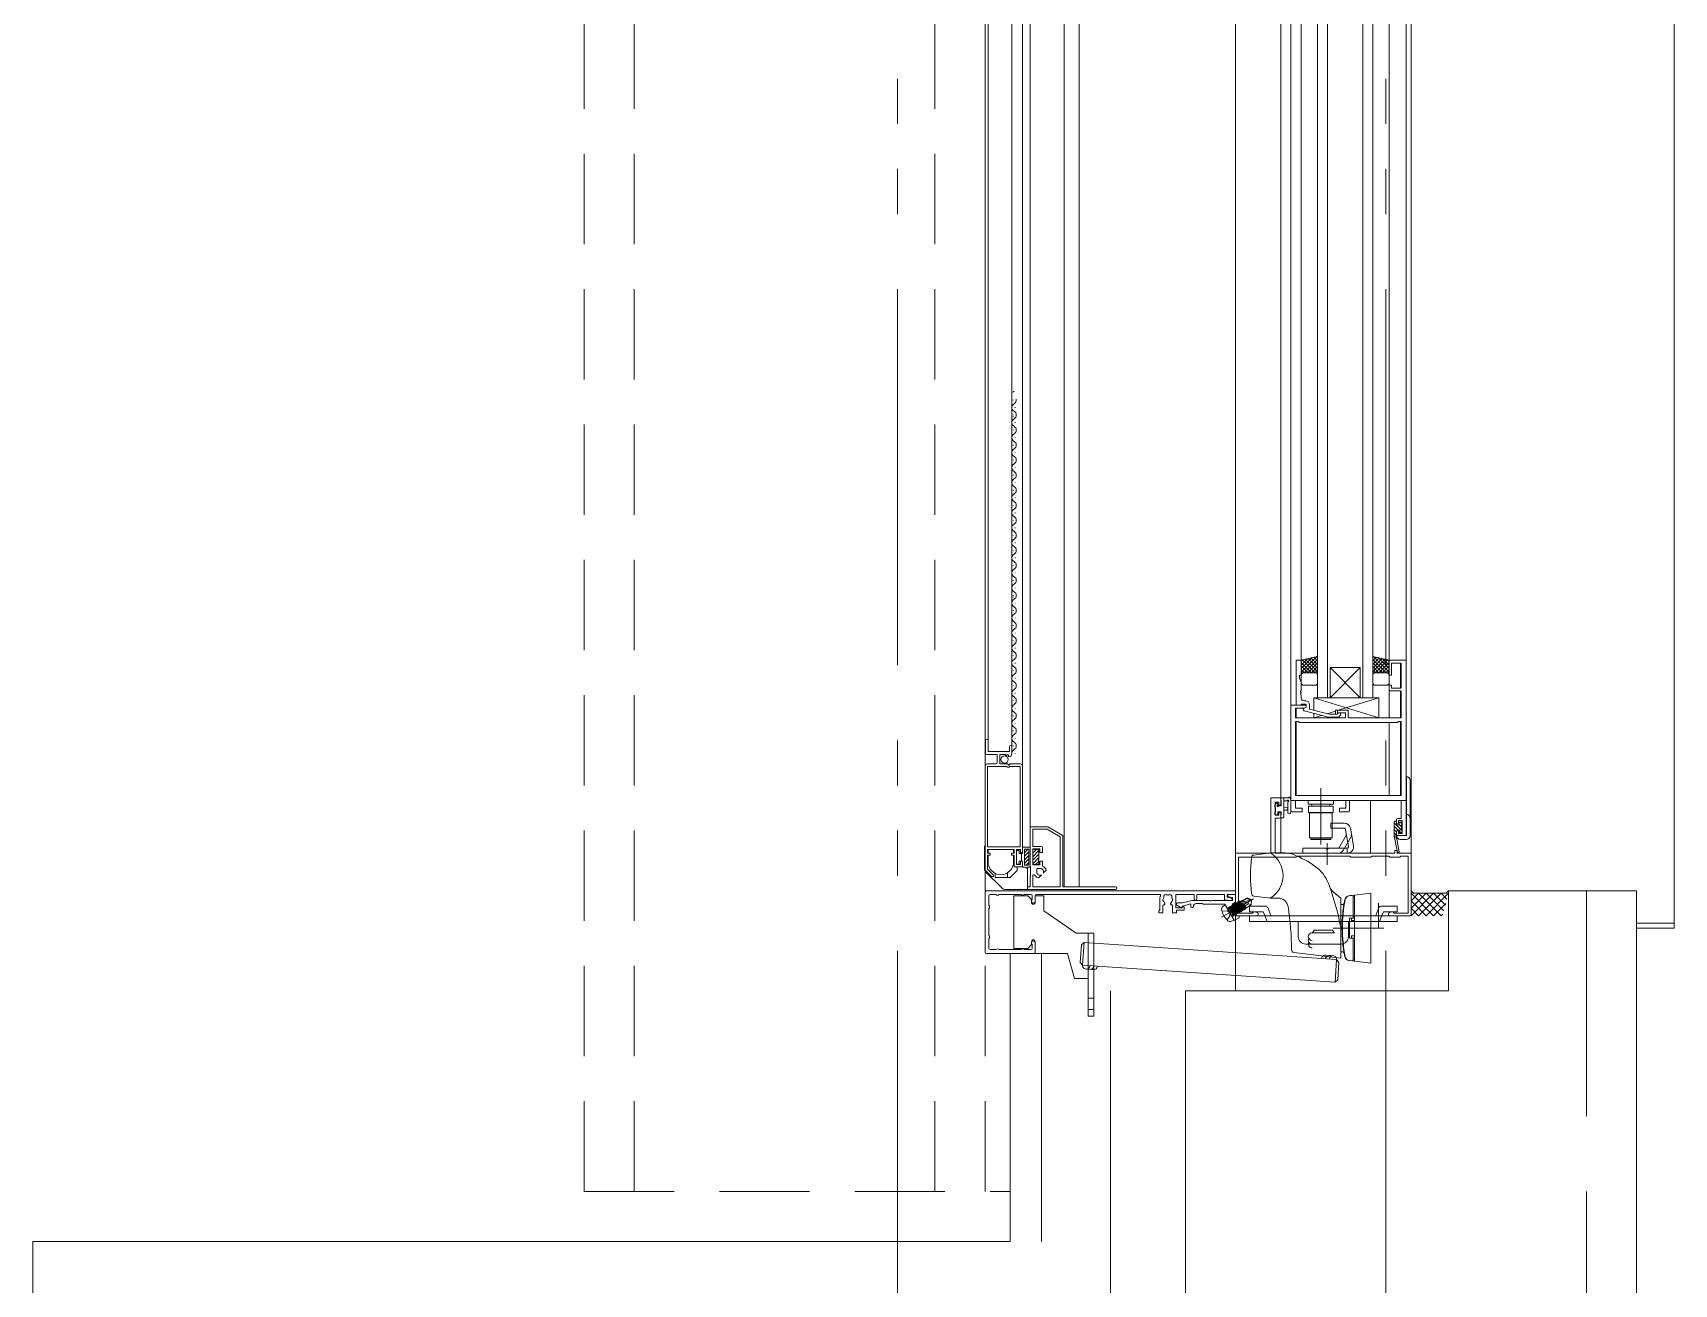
# Model space of a CAD drawing. Units: millimetres at full size. Extents: x -12803 to 120774, y -9413 to 101127.
# Drawn here: x 115529 to 116184, y 11879 to 12379 of the extents above; entities that cross this region are included whole.
import ezdxf

# ---------------------------------------------------------------- set-up
doc = ezdxf.new("R2010")
doc.units = ezdxf.units.MM
doc.header["$LTSCALE"] = 30
for name, pattern in [('DASHED1', [1.8, 1.2, -0.6]), ('DASHED3', [4, 3, -1]), ('DOUBLE_CHAIN1', [8.8, 5, -1, 0.6, -0.6, 0.6, -1])]:
    doc.linetypes.add(name, pattern=pattern)
doc.layers.add('0-0_NoName', color=7, linetype='Continuous')
for name, color, linetype, lineweight in [('2-0_通芯', 7, 'DOUBLE_CHAIN1', 15), ('2-1_躯体', 7, 'Continuous', 15), ('2-3_間仕切り', 7, 'Continuous', 15), ('2-A_建具', 7, 'Continuous', 15)]:
    doc.layers.add(name, color=color, linetype=linetype, lineweight=lineweight)

# ---------------------------------------------------------------- blocks, each defined once
blk = doc.blocks.new('グループ部品-732')
at = {"layer": '2-1_躯体'}
for p, q in [((116094.36, 12036.41), (116094.36, 11996.41)), ((116094.36, 12036.41), (116169.36, 12036.41)), ((116169.36, 12036.41), (116169.36, 11066.41)), ((115989.36, 11996.41), (116094.36, 11996.41)), ((115989.36, 11996.41), (115989.36, 11826.41))]:
    blk.add_line(p, q, dxfattribs=at)
at = {"layer": '2-1_躯体', "linetype": 'DASHED3'}
blk.add_line((116149.36, 12036.41), (116149.36, 11066.41), dxfattribs=at)
at = {"layer": '2-3_間仕切り'}
for p, q in [((115919.36, 12011.41), (115919.36, 11896.41)), ((115931.86, 12011.41), (115931.86, 11896.41)), ((115959.36, 11996.41), (115959.36, 11856.41)), ((115529.36, 11896.41), (115529.36, 11206.41)), ((115529.36, 11896.41), (115919.36, 11896.41))]:
    blk.add_line(p, q, dxfattribs=at)
at = {"layer": '2-A_建具', "linetype": 'DASHED1'}
for p, q in [((115749.36, 11916.41), (115749.36, 12851.41)), ((115769.36, 11916.41), (115769.36, 12851.41)), ((115889.36, 11916.41), (115889.36, 12851.41)), ((115909.36, 11916.41), (115909.36, 12011.41)), ((115749.36, 11916.41), (115919.36, 11916.41))]:
    blk.add_line(p, q, dxfattribs=at)
at = {"layer": '2-A_建具'}
for p, q in [((116009.36, 11996.41), (116009.36, 12806.41)), ((116184.36, 12021.41), (116184.36, 12781.41)), ((116079.36, 12775.91), (116079.36, 12026.91)), ((115909.36, 12766.41), (115909.36, 12036.41)), ((115927.36, 12749.06), (115927.36, 12058.61)), ((116031.36, 12735.14), (116031.36, 12067.68)), ((116027.36, 12732.51), (116027.36, 12070.31)), ((116070.56, 12697.41), (116070.56, 12105.41)), ((116042.06, 12689.41), (116042.06, 12113.41)), ((116046.06, 12689.41), (116046.06, 12113.41)), ((116060.06, 12113.41), (116060.06, 12689.41)), ((116064.06, 12113.41), (116064.06, 12689.41)), ((116035.56, 12680.41), (116035.56, 12122.41)), ((115910.66, 12401.41), (115910.66, 12092)), ((115920.06, 12093.91), (115920.06, 12401.41)), ((115924.36, 12401.41), (115924.36, 12086.01)), ((115940.96, 12037.91), (115940.96, 12401.41)), ((115946.86, 12037.91), (115946.86, 12401.41)), ((115920.56, 12232.31), (115920.56, 12232.11)), ((115921.32, 12229.31), (115921.32, 12229.11)), ((115920.56, 12226.31), (115920.56, 12226.11)), ((115920.56, 12225.61), (115920.56, 12225.41)), ((115921.32, 12223.31), (115921.32, 12223.11)), ((115920.56, 12220.31), (115920.56, 12220.11)), ((115921.32, 12217.31), (115921.32, 12217.11)), ((115920.56, 12214.31), (115920.56, 12214.11)), ((115921.32, 12211.31), (115921.32, 12211.11)), ((115920.56, 12208.31), (115920.56, 12208.11)), ((115921.32, 12205.31), (115921.32, 12205.11)), ((115920.56, 12202.31), (115920.56, 12202.11)), ((115920.56, 12196.31), (115920.56, 12196.11)), ((115921.32, 12199.31), (115921.32, 12199.11)), ((115920.56, 12190.31), (115920.56, 12190.11)), ((115921.32, 12193.31), (115921.32, 12193.11)), ((115920.56, 12184.31), (115920.56, 12184.11)), ((115921.32, 12187.31), (115921.32, 12187.11)), ((115920.56, 12178.31), (115920.56, 12178.11)), ((115921.32, 12181.31), (115921.32, 12181.11)), ((115920.56, 12172.31), (115920.56, 12172.11)), ((115921.32, 12175.31), (115921.32, 12175.11)), ((115920.56, 12166.31), (115920.56, 12166.11)), ((115921.32, 12169.31), (115921.32, 12169.11)), ((115920.56, 12160.31), (115920.56, 12160.11)), ((115921.32, 12163.31), (115921.32, 12163.11)), ((115921.32, 12157.31), (115921.32, 12157.11)), ((115920.56, 12154.31), (115920.56, 12154.11)), ((115920.56, 12153.61), (115920.56, 12153.41)), ((115921.32, 12151.31), (115921.32, 12151.11)), ((115920.56, 12148.31), (115920.56, 12148.11)), ((115921.32, 12145.31), (115921.32, 12145.11)), ((115920.56, 12142.31), (115920.56, 12142.11)), ((115921.32, 12139.31), (115921.32, 12139.11)), ((115920.56, 12136.31), (115920.56, 12136.11)), ((115921.32, 12133.31), (115921.32, 12133.11)), ((115920.56, 12130.31), (115920.56, 12130.11)), ((115920.56, 12124.31), (115920.56, 12124.11)), ((115921.32, 12127.31), (115921.32, 12127.11)), ((116035.56, 12128.41), (116042.06, 12129.91)), ((116035.56, 12123.64), (116041.76, 12129.84)), ((116035.56, 12125.05), (116039.92, 12129.42)), ((116035.56, 12126.47), (116038.08, 12128.99)), ((116035.56, 12127.88), (116036.24, 12128.57)), ((116039.67, 12123.41), (116035.56, 12127.53)), ((116038.26, 12123.41), (116035.56, 12126.11)), ((116036.84, 12123.41), (116035.56, 12124.7)), ((116041.09, 12123.41), (116035.99, 12128.51)), ((116036.74, 12123.41), (116042.06, 12128.72)), ((116042.06, 12123.85), (116037.14, 12128.77)), ((116038.16, 12123.41), (116042.06, 12127.31)), ((116042.06, 12125.27), (116038.28, 12129.04)), ((116042.06, 12126.68), (116039.43, 12129.3)), ((116039.57, 12123.41), (116042.06, 12125.9)), ((116042.06, 12128.1), (116040.58, 12129.57)), ((116040.99, 12123.41), (116042.06, 12124.48)), ((116042.06, 12129.51), (116041.73, 12129.84)), ((116047.06, 12125.41), (116047.06, 12113.41)), ((116047.06, 12125.41), (116059.06, 12113.41)), ((116059.06, 12125.41), (116047.06, 12113.41)), ((116047.06, 12125.41), (116059.06, 12125.41)), ((116059.06, 12113.41), (116059.06, 12125.41)), ((116070.56, 12128.41), (116064.06, 12129.91)), ((116064.06, 12129.51), (116064.38, 12129.84)), ((116064.06, 12128.1), (116065.53, 12129.57)), ((116064.06, 12126.68), (116066.68, 12129.3)), ((116064.06, 12125.27), (116067.83, 12129.04)), ((116064.06, 12123.85), (116068.98, 12128.77)), ((116069.37, 12123.41), (116064.06, 12128.72)), ((116067.96, 12123.41), (116064.06, 12127.31)), ((116066.54, 12123.41), (116064.06, 12125.9)), ((116065.13, 12123.41), (116064.06, 12124.48)), ((116070.56, 12123.64), (116064.35, 12129.84)), ((116065.03, 12123.41), (116070.13, 12128.51)), ((116070.56, 12125.05), (116066.19, 12129.42)), ((116066.44, 12123.41), (116070.56, 12127.53)), ((116067.86, 12123.41), (116070.56, 12126.11)), ((116070.56, 12126.47), (116068.03, 12128.99)), ((116069.27, 12123.41), (116070.56, 12124.7)), ((116070.56, 12127.88), (116069.87, 12128.57)), ((116071.06, 12128.41), (116077.36, 12128.41)), ((116075.16, 12127.21), (116075.16, 12117.21)), ((115920.56, 12118.31), (115920.56, 12118.11)), ((115921.32, 12121.31), (115921.32, 12121.11)), ((116042.06, 12123.41), (116035.56, 12123.41)), ((116035.56, 12119.41), (116035.56, 12122.41)), ((116036.56, 12123.41), (116041.06, 12123.41)), ((116041.06, 12118.41), (116036.56, 12118.41)), ((116042.06, 12122.41), (116042.06, 12119.41)), ((116064.06, 12123.41), (116070.56, 12123.41)), ((116064.06, 12122.41), (116064.06, 12119.41)), ((116069.56, 12123.41), (116065.06, 12123.41)), ((116065.06, 12118.41), (116069.56, 12118.41)), ((116070.56, 12119.41), (116070.56, 12122.41)), ((115920.56, 12112.31), (115920.56, 12112.11)), ((115921.32, 12115.31), (115921.32, 12115.11)), ((116035.44, 12115.64), (116035.56, 12115.45)), ((116035.56, 12115.45), (116035.56, 12115.37)), ((116035.56, 12114.45), (116035.56, 12113.21)), ((116036.56, 12112.21), (116037.36, 12112.21)), ((116066.56, 12113.41), (116040.56, 12113.41)), ((116040.56, 12108.43), (116040.56, 12113.41)), ((116040.56, 12113.41), (116066.56, 12105.41)), ((116041.16, 12113.41), (116065.16, 12113.41)), ((116066.56, 12113.41), (116050.31, 12108.41)), ((116066.56, 12113.41), (116066.56, 12105.41)), ((116075.16, 12116.21), (116075.16, 12105.41)), ((115920.56, 12106.31), (115920.56, 12106.11)), ((115921.32, 12109.31), (115921.32, 12109.11)), ((116037.56, 12110.41), (116031.36, 12110.41)), ((116033.56, 12109.21), (116033.56, 12105.41)), ((116040.56, 12105.41), (116040.56, 12107.19)), ((116043.65, 12106.36), (116040.56, 12105.41)), ((116049.26, 12108.09), (116045.81, 12107.03)), ((116049.26, 12105.61), (116049.26, 12105.41)), ((115920.56, 12100.31), (115920.56, 12100.11)), ((115921.32, 12103.31), (115921.32, 12103.11)), ((116033.56, 12103.91), (116033.56, 12074.34)), ((116070.56, 12103.48), (116070.56, 12074.34)), ((116075.16, 12103.91), (116075.16, 12074.34)), ((115909.56, 12096.41), (115909.56, 12091.21)), ((115920.06, 12091.11), (115920.06, 12093.91)), ((115920.56, 12094.31), (115920.56, 12094.11)), ((115921.32, 12097.31), (115921.32, 12097.11)), ((115921.32, 12091.31), (115921.32, 12091.11)), ((115913.66, 12087.01), (115910.36, 12087.01)), ((115917.8, 12090.17), (115918.23, 12090.6)), ((115918.56, 12086.71), (115918.26, 12087.01)), ((115918.73, 12090.31), (115918.66, 12090.06)), ((116077.48, 12058.41), (116077.48, 12081.91)), ((116078.98, 12080.41), (116078.98, 12058.41)), ((116027.66, 12073.41), (116030.34, 12073.41)), ((116028.56, 12073.41), (116028.56, 12065.81)), ((116029.74, 12072.21), (116028.56, 12072.21)), ((116077.36, 12072.41), (116031.36, 12072.41)), ((116038.36, 12072.41), (116038.36, 12070.91)), ((116048.36, 12072.41), (116038.36, 12072.41)), ((116043.36, 12054.91), (116043.36, 12077.34)), ((116048.36, 12070.91), (116048.36, 12072.41)), ((116054.86, 12072.41), (116054.86, 12068.41)), ((116063.16, 12072.41), (116063.16, 12051.41)), ((116025.06, 12070.01), (116025.06, 12070.61)), ((116025.06, 12067.01), (116025.06, 12067.51)), ((116025.14, 12070.82), (116025.64, 12071.32)), ((116025.26, 12067.71), (116025.26, 12069.81)), ((116025.86, 12066.71), (116025.36, 12066.71)), ((116026.16, 12071.11), (116026.16, 12070.77)), ((116027.36, 12051.41), (116027.36, 12067.91)), ((116028.26, 12065.51), (116027.66, 12065.51)), ((116028.56, 12069.71), (116029.7, 12069.61)), ((116028.56, 12068.51), (116029.7, 12068.61)), ((116030.16, 12067.68), (116030.15, 12071.64)), ((116048.36, 12070.91), (116038.36, 12070.91)), ((116038.86, 12067.51), (116038.86, 12057.51)), ((116039.76, 12070.11), (116039.76, 12070.41)), ((116040.36, 12067.51), (116040.36, 12067.61)), ((116046.36, 12067.51), (116046.36, 12067.61)), ((116046.96, 12070.11), (116046.96, 12070.41)), ((115927.36, 12061.91), (115927.36, 12046.08)), ((115934.36, 12061.91), (115927.36, 12061.91)), ((115928.36, 12060.91), (115928.36, 12054.11)), ((115934.09, 12060.91), (115928.36, 12060.91)), ((115939.36, 12057.87), (115934.09, 12060.91)), ((115940.36, 12058.45), (115934.36, 12061.91)), ((116053.11, 12061.41), (116047.36, 12061.41)), ((116050.52, 12053.41), (116053.58, 12058.72)), ((116053.11, 12061.41), (116054.41, 12054)), ((116055.15, 12061.34), (116056.38, 12054.34)), ((116072.56, 12063.55), (116075.76, 12060.35)), ((116072.56, 12062.2), (116074.38, 12060.38)), ((116072.56, 12060.86), (116073.56, 12059.86)), ((116072.56, 12059.51), (116073.56, 12058.51)), ((116072.86, 12064.11), (116073.26, 12064.11)), ((116073.37, 12064.09), (116073.53, 12063.92)), ((116073.56, 12063.81), (116073.56, 12062.71)), ((116074.66, 12062.8), (116075.56, 12061.9)), ((116074.66, 12059.51), (116074.66, 12059.85)), ((116074.72, 12060.04), (116075.32, 12059.44)), ((116074.96, 12063.81), (116075.46, 12063.81)), ((116074.99, 12063.81), (116075.76, 12063.05)), ((116075.67, 12059.8), (116075.17, 12059.3)), ((116075.56, 12062.81), (116075.56, 12060.81)), ((116075.76, 12063.51), (116075.76, 12063.01)), ((116075.76, 12060.61), (116075.76, 12060.01)), ((115909.16, 12054.11), (115909.16, 12044.8)), ((115909.16, 12054.11), (115909.16, 12044.8)), ((115910.56, 12051.43), (115910.56, 12052.91)), ((115920.76, 12051.43), (115920.76, 12052.91)), ((115921.96, 12047.01), (115921.96, 12052.51)), ((115922.96, 12052.51), (115921.96, 12052.51)), ((115922.96, 12051.26), (115922.96, 12052.51)), ((115924.36, 12053.76), (115927.36, 12053.76)), ((115924.36, 12051.26), (115924.36, 12053.76)), ((115925.06, 12052.96), (115926.86, 12052.96)), ((115925.06, 12052.96), (115925.06, 12046.56)), ((115925.06, 12051.54), (115926.47, 12052.96)), ((115926.86, 12046.56), (115926.86, 12052.96)), ((115927.36, 12045.76), (115927.36, 12053.76)), ((115928.36, 12054.11), (115931.76, 12054.11)), ((115928.36, 12053.11), (115928.36, 12046.74)), ((115931.26, 12053.11), (115928.36, 12053.11)), ((115928.36, 12051.38), (115929.89, 12052.91)), ((115928.36, 12052.71), (115928.36, 12047.11)), ((115928.36, 12049.96), (115930.86, 12052.46)), ((115930.66, 12052.91), (115928.56, 12052.91)), ((115930.86, 12048.71), (115930.86, 12052.71)), ((115931.26, 12051.61), (115931.26, 12053.11)), ((115932.26, 12053.61), (115932.26, 12051.61)), ((115939.36, 12037.91), (115939.36, 12057.87)), ((115940.36, 12037.91), (115940.36, 12058.45)), ((116045.36, 12053.41), (116036.11, 12053.41)), ((116036.11, 12053.41), (116036.11, 12051.41)), ((116047.86, 12057.51), (116038.86, 12057.51)), ((116039.36, 12056.91), (116047.36, 12056.91)), ((116040.36, 12057.41), (116040.36, 12057.51)), ((116045.76, 12053.01), (116045.36, 12053.41)), ((116045.96, 12053.01), (116045.76, 12053.01)), ((116045.86, 12055.41), (116045.86, 12046.78)), ((116045.96, 12053.01), (116046.36, 12053.41)), ((116046.36, 12057.41), (116046.36, 12057.51)), ((116053.92, 12053.41), (116046.36, 12053.41)), ((116052.25, 12052.41), (116055.31, 12057.72)), ((116053.86, 12053.41), (116053.86, 12051.41)), ((116072.56, 12058.16), (116072.61, 12058.11)), ((116072.56, 12058.11), (116073.96, 12051.84)), ((116073.56, 12058.11), (116073.57, 12058.02)), ((116073.58, 12058.41), (116077.48, 12058.41)), ((116073.74, 12057), (116074.55, 12051.96)), ((116077.36, 12058.41), (116074.06, 12058.41)), ((116077.48, 12056.91), (116075.08, 12056.91)), ((115910.56, 12047.91), (115910.56, 12050.59)), ((115920.76, 12047.91), (115920.76, 12050.59)), ((115922.96, 12047.01), (115921.96, 12047.01)), ((115922.16, 12045.91), (115922.16, 12044.51)), ((115922.96, 12051.26), (115924.36, 12051.26)), ((115924.36, 12048.26), (115922.96, 12048.26)), ((115922.96, 12047.01), (115922.96, 12048.26)), ((115923.86, 12048.26), (115923.86, 12051.26)), ((115924.36, 12045.76), (115924.36, 12048.26)), ((115924.36, 12045.76), (115925.56, 12045.76)), ((115925.06, 12050.13), (115926.86, 12051.93)), ((115925.06, 12048.71), (115926.86, 12050.51)), ((115925.06, 12047.3), (115926.86, 12049.1)), ((115925.06, 12046.56), (115926.86, 12046.56)), ((115925.73, 12046.56), (115926.86, 12047.68)), ((115926.16, 12045.76), (115927.36, 12045.76)), ((115926.36, 12045.76), (115926.36, 12037.91)), ((115927.36, 12046.08), (115927.56, 12045.88)), ((115927.56, 12045.88), (115927.56, 12042.09)), ((115928.36, 12048.55), (115930.86, 12051.05)), ((115928.36, 12047.14), (115930.86, 12049.64)), ((115928.36, 12046.74), (115931.26, 12046.71)), ((115928.56, 12046.91), (115930.66, 12046.91)), ((115929.54, 12046.91), (115930.76, 12048.13)), ((115930.86, 12047.11), (115930.86, 12048.11)), ((115932.26, 12051.61), (115931.26, 12051.61)), ((115931.26, 12048.21), (115932.26, 12048.21)), ((115931.26, 12046.71), (115931.26, 12048.21)), ((115932.26, 12048.21), (115932.26, 12046.24)), ((116016.56, 12050.65), (116023.29, 12051.47)), ((116023.29, 12051.47), (116029.14, 12051.47)), ((115909.45, 12044.12), (115916.16, 12037.4)), ((115909.45, 12044.12), (115916.07, 12037.5)), ((115913.46, 12043.31), (115913.46, 12041.71)), ((115919.36, 12041.71), (115913.46, 12041.71)), ((115918.36, 12043.58), (115918.36, 12041.71)), ((115922.16, 12044.51), (115919.36, 12041.71)), ((115927.56, 12042.09), (115927.36, 12041.89)), ((115927.36, 12041.89), (115927.36, 12037.91)), ((115928.36, 12042.25), (115928.36, 12037.91)), ((115930.01, 12044.76), (115930.01, 12043.91)), ((115931.36, 12045.26), (115930.51, 12045.26)), ((115931.88, 12042.66), (115930.71, 12041.5)), ((115933.77, 12044.56), (115932.6, 12043.39)), ((115909.36, 12035.91), (115909.36, 12011.91)), ((115917.48, 12036.91), (115926.66, 12036.91)), ((115920.81, 12034.41), (115926.41, 12034.41)), ((115920.81, 12013.41), (115920.81, 12034.41)), ((115926.36, 12037.91), (115926.36, 12036.91)), ((115927.36, 12037.91), (115926.36, 12037.91)), ((115926.36, 12036.91), (115961.46, 12036.91)), ((115926.41, 12034.41), (115927.91, 12032.91)), ((115927.91, 12032.91), (115927.91, 12031.61)), ((115928.36, 12037.91), (115939.36, 12037.91)), ((115929.31, 12034.41), (115932.81, 12034.41)), ((115929.31, 12031.61), (115929.31, 12034.41)), ((115929.36, 12032.16), (115929.36, 12034.41)), ((115929.86, 12034.91), (115979.03, 12034.91)), ((115961.46, 12037.91), (115940.36, 12037.91)), ((115980.41, 12032.99), (115980.47, 12033.11)), ((115980.67, 12033.76), (115980.68, 12033.91)), ((115981.85, 12034.73), (115982, 12034.69)), ((115982.51, 12034.69), (115982.66, 12034.73)), ((115983.83, 12033.91), (115983.84, 12033.76)), ((115984.05, 12033.11), (115984.1, 12032.99)), ((116010.73, 12029.89), (116016.42, 12033.18)), ((116011.96, 12032.45), (116011.27, 12032.05)), ((116011.93, 12032.49), (116012.08, 12032.23)), ((116013.9, 12033.28), (116015.23, 12032.66)), ((116013.92, 12033.63), (116015.54, 12032.84)), ((116014.31, 12031.96), (116015.69, 12032.58)), ((116015.23, 12032.66), (116015.54, 12032.84)), ((116015.54, 12032.84), (116015.69, 12032.58)), ((116015.57, 12030.78), (116015.69, 12032.58)), ((116023.29, 12033.47), (116016.56, 12034.3)), ((116023.29, 12033.47), (116026.33, 12033.47)), ((116063.29, 12035.47), (116054.63, 12034.41)), ((116056.29, 12034.57), (116054.88, 12034.45)), ((116056.29, 12034.57), (116056.29, 12025.47)), ((116056.79, 12034.07), (116056.29, 12034.07)), ((116056.79, 12034.68), (116056.79, 12008.27)), ((116063.29, 12007.47), (116063.29, 12035.47)), ((116088.36, 12026.41), (116079.36, 12035.41)), ((116079.36, 12026.41), (116088.36, 12035.41)), ((116079.36, 12029.41), (116085.36, 12035.41)), ((116079.36, 12032.41), (116082.36, 12035.41)), ((116085.36, 12026.41), (116079.36, 12032.41)), ((116091.36, 12026.41), (116082.36, 12035.41)), ((116082.36, 12026.41), (116091.36, 12035.41)), ((116092.4, 12028.37), (116085.36, 12035.41)), ((116085.36, 12026.41), (116094.36, 12035.41)), ((116093.05, 12030.71), (116088.36, 12035.41)), ((116093.7, 12033.06), (116091.36, 12035.41)), ((115980.64, 12032.11), (115980.55, 12032.2)), ((115981.11, 12031.21), (115981.11, 12031.35)), ((115983.41, 12031.35), (115983.41, 12031.21)), ((115983.96, 12032.2), (115983.87, 12032.11)), ((116007.96, 12028.29), (116003.71, 12025.83)), ((116005.21, 12030.74), (116004.29, 12030.1)), ((116005.21, 12030.74), (116008.71, 12024.68)), ((116006.52, 12029.46), (116006.7, 12029.56)), ((116006.57, 12029.77), (116006.65, 12029.82)), ((116006.57, 12029.77), (116008.55, 12026.35)), ((116009.23, 12026.74), (116006.65, 12029.82)), ((116006.65, 12029.82), (116007.03, 12029.6)), ((116007.1, 12029.64), (116007.03, 12029.6)), ((116007.03, 12029.6), (116009.23, 12027.18)), ((116007.1, 12030.08), (116007.25, 12030.17)), ((116007.1, 12030.08), (116007.1, 12029.64)), ((116009.31, 12027.22), (116007.1, 12029.64)), ((116009.84, 12027.09), (116007.25, 12030.17)), ((116007.25, 12030.17), (116007.63, 12029.95)), ((116007.71, 12029.99), (116007.63, 12029.95)), ((116007.63, 12029.95), (116009.84, 12027.53)), ((116007.66, 12027.89), (116008.63, 12026.83)), ((116007.71, 12030.43), (116007.71, 12029.99)), ((116008.32, 12030.34), (116008.24, 12030.3)), ((116008.25, 12026.46), (116008.43, 12026.56)), ((116008.32, 12030.78), (116008.47, 12030.87)), ((116008.32, 12030.78), (116008.32, 12030.34)), ((116008.32, 12030.78), (116010.9, 12027.7)), ((116010.52, 12027.92), (116008.32, 12030.34)), ((116008.47, 12030.87), (116008.85, 12030.65)), ((116011.05, 12027.79), (116008.47, 12030.87)), ((116008.7, 12026.87), (116008.63, 12026.83)), ((116008.63, 12026.39), (116008.63, 12026.83)), ((116009.87, 12029.39), (116008.83, 12028.79)), ((116008.92, 12030.69), (116008.85, 12030.65)), ((116008.85, 12030.65), (116011.05, 12028.23)), ((116008.92, 12031.13), (116009.07, 12031.22)), ((116008.92, 12031.13), (116008.92, 12030.69)), ((116008.92, 12031.13), (116011.51, 12028.05)), ((116011.13, 12028.27), (116008.92, 12030.69)), ((116009.07, 12031.22), (116009.45, 12031)), ((116011.66, 12028.14), (116009.07, 12031.22)), ((116009.31, 12027.22), (116009.23, 12027.18)), ((116009.23, 12026.74), (116009.23, 12027.18)), ((116017.86, 12026.41), (116009.36, 12026.41)), ((116009.53, 12031.04), (116009.45, 12031)), ((116009.45, 12031), (116011.66, 12028.58)), ((116009.53, 12031.48), (116009.68, 12031.57)), ((116009.53, 12031.48), (116009.53, 12031.04)), ((116009.53, 12031.48), (116012.11, 12028.4)), ((116011.73, 12028.62), (116009.53, 12031.04)), ((116009.68, 12031.57), (116010.06, 12031.35)), ((116012.26, 12028.49), (116009.68, 12031.57)), ((116009.69, 12027), (116009.84, 12027.09)), ((116009.92, 12027.57), (116009.84, 12027.53)), ((116009.84, 12027.09), (116009.84, 12027.53)), ((116010.13, 12031.39), (116010.06, 12031.35)), ((116010.06, 12031.35), (116012.26, 12028.93)), ((116010.13, 12031.83), (116010.29, 12031.92)), ((116010.13, 12031.83), (116010.13, 12031.39)), ((116010.13, 12031.83), (116012.72, 12028.75)), ((116012.34, 12028.97), (116010.13, 12031.39)), ((116010.29, 12031.92), (116010.66, 12031.7)), ((116012.87, 12028.84), (116010.29, 12031.92)), ((116010.52, 12027.92), (116010.45, 12027.88)), ((116010.45, 12027.44), (116010.45, 12027.88)), ((116010.9, 12027.7), (116010.52, 12027.92)), ((116010.74, 12031.74), (116010.66, 12031.7)), ((116010.66, 12031.7), (116012.87, 12029.28)), ((116010.74, 12032.18), (116010.89, 12032.27)), ((116010.74, 12032.18), (116010.74, 12031.74)), ((116010.74, 12032.18), (116011.15, 12031.69)), ((116012.95, 12029.32), (116010.74, 12031.74)), ((116011.3, 12031.78), (116010.89, 12032.27)), ((116010.9, 12027.7), (116011.05, 12027.79)), ((116011.13, 12028.27), (116011.05, 12028.23)), ((116011.05, 12027.79), (116011.05, 12028.23)), ((116011.51, 12028.05), (116011.13, 12028.27)), ((116014.31, 12031.96), (116011.37, 12031.25)), ((116011.5, 12031.28), (116013.33, 12029.1)), ((116011.51, 12028.05), (116011.66, 12028.14)), ((116011.73, 12028.62), (116011.66, 12028.58)), ((116011.66, 12028.14), (116011.66, 12028.58)), ((116013.48, 12029.19), (116011.68, 12031.33)), ((116012.11, 12028.4), (116011.73, 12028.62)), ((116011.89, 12031.37), (116013.48, 12029.63)), ((116012.11, 12028.4), (116012.26, 12028.49)), ((116012.34, 12028.97), (116012.26, 12028.93)), ((116012.26, 12028.49), (116012.26, 12028.93)), ((116012.72, 12028.75), (116012.34, 12028.97)), ((116012.49, 12031.52), (116013.58, 12029.63)), ((116012.72, 12028.75), (116012.87, 12028.84)), ((116012.95, 12029.32), (116012.87, 12029.28)), ((116012.87, 12028.84), (116012.87, 12029.28)), ((116013.33, 12029.1), (116012.95, 12029.32)), ((116013.33, 12029.1), (116013.48, 12029.19)), ((116013.55, 12029.67), (116013.48, 12029.63)), ((116013.48, 12029.19), (116013.48, 12029.63)), ((116013.58, 12029.63), (116015.57, 12030.78)), ((116014.32, 12031.15), (116015.5, 12030.74)), ((116021.23, 12030.28), (116014.86, 12030.28)), ((116014.86, 12030.28), (116014.86, 12027.98)), ((116014.86, 12027.98), (116020.36, 12027.98)), ((116014.86, 12026.41), (116073.86, 12026.41)), ((116014.86, 12026.41), (116014.86, 12024.11)), ((116020.36, 12027.98), (116020.96, 12026.48)), ((116020.96, 12026.48), (116021.89, 12024.18)), ((116022.16, 12029.66), (116023.44, 12026.48)), ((116051.29, 12030.97), (116052.15, 12030.97)), ((116066.55, 12029.66), (116065.27, 12026.49)), ((116066.36, 12021.41), (116066.36, 12031.41)), ((116067.48, 12030.29), (116073.86, 12030.29)), ((116073.86, 12027.99), (116068.36, 12027.99)), ((116070.86, 12026.41), (116078.86, 12026.41)), ((116073.86, 12030.29), (116073.86, 12027.99)), ((116073.86, 12026.41), (116073.86, 12024.12)), ((116082.36, 12026.41), (116079.36, 12029.41)), ((116088.36, 12026.41), (116093.2, 12031.26)), ((116091.36, 12026.41), (116092.05, 12027.1)), ((115945.66, 12019.41), (115952.81, 12019.41)), ((115950.51, 11986.41), (115950.51, 12019.41)), ((115952.81, 12019.41), (115952.81, 11986.41)), ((116008.71, 12024.68), (116007.69, 12024.2)), ((116014.86, 12024.11), (116073.86, 12024.11)), ((116034.36, 12024.11), (116034.36, 12018.11)), ((116039.86, 12019.61), (116040.86, 12020.61)), ((116039.86, 12019.61), (116048.86, 12019.61)), ((116068.49, 12021.47), (116048.29, 12021.47)), ((116054.36, 12024.11), (116054.36, 12018.11)), ((116054.79, 12025.47), (116054.79, 12017.47)), ((116054.79, 12025.47), (116056.79, 12025.47)), ((116055.54, 12025.47), (116055.54, 12024.47)), ((116056.79, 12024.47), (116055.54, 12024.47)), ((116169.36, 12023.41), (116184.36, 12023.41)), ((116169.36, 12021.41), (116184.36, 12021.41)), ((115926.41, 12013.41), (115920.81, 12013.41)), ((115927.91, 12014.91), (115926.41, 12013.41)), ((115927.91, 12016.21), (115927.91, 12014.91)), ((115929.31, 12011.41), (115929.31, 12016.21)), ((115929.36, 12011.91), (115929.36, 12015.66)), ((115948.25, 12006.72), (115948.86, 12015.7)), ((116049.66, 12008.9), (115948.86, 12015.7)), ((116037.36, 12015.11), (116051.36, 12015.11)), ((116056.79, 12017.47), (116054.79, 12017.47)), ((116055.54, 12018.47), (116055.54, 12017.47)), ((116055.54, 12018.47), (116056.79, 12018.47)), ((116056.29, 12017.47), (116056.29, 12008.38)), ((115942.31, 12011.41), (115909.86, 12011.41)), ((115944.99, 12001.41), (115942.31, 12011.41)), ((115948.25, 12006.72), (115947.32, 12007.79)), ((116049.05, 11999.92), (115948.25, 12006.72)), ((116032.57, 12011.77), (116051.29, 12009.47)), ((116049.66, 12008.9), (116049.05, 11999.92)), ((116049.66, 12008.9), (116050.59, 12007.83)), ((116052.15, 12011.97), (116051.29, 12011.97)), ((116054.63, 12008.54), (116063.29, 12007.47)), ((116054.88, 12008.5), (116056.29, 12008.37)), ((116056.29, 12008.87), (116056.79, 12008.87)), ((115944.99, 12001.41), (115950.51, 12001.41)), ((115952.81, 11993.56), (115950.51, 11993.56)), ((115952.81, 11989.06), (115950.51, 11989.06)), ((115952.81, 11986.41), (115950.51, 11986.41))]:
    blk.add_line(p, q, dxfattribs=at)
for points in [[(116077.36, 12058.41), (116077.36, 12744.41), (116074.06, 12744.41)], [(116033.56, 12110.41), (116033.56, 12128.41), (116035.06, 12128.41)], [(116070.56, 12118.41), (116071.56, 12118.41), (116071.56, 12117.21), (116075.43, 12117.21), (116075.43, 12127.21), (116071.56, 12127.21), (116071.56, 12122.41), (116070.56, 12122.41)], [(116035.56, 12122.41), (116034.86, 12122.41), (116034.86, 12121.41), (116035.56, 12119.49), (116035.56, 12116.37)], [(116054.26, 12107.91), (116054.26, 12105.41), (116075.43, 12105.41), (116075.43, 12116.21), (116071.06, 12116.21)], [(116036.86, 12109.21), (116033.29, 12109.21), (116033.29, 12105.41), (116053.26, 12105.41), (116053.26, 12107.41), (116050.06, 12107.41), (116050.06, 12108.41), (116053.76, 12108.41)], [(116036.36, 12108.7), (116036.36, 12108.92), (116037.56, 12109.61), (116037.56, 12110.91), (116035.76, 12110.91)], [(116051.18, 12106.39), (116050.4, 12105.61), (116046.46, 12105.61), (116036.73, 12108.22)], [(116038.86, 12110.71), (116038.86, 12108.89), (116046.62, 12106.81), (116049.91, 12106.81), (116050.33, 12107.23)], [(116054.26, 12105.41), (116054.26, 12108.41), (116049.26, 12108.41), (116049.26, 12106.81)], [(115919.06, 12093.91), (115919.06, 12091.91), (115910.56, 12091.91), (115910.56, 12096.41)], [(115909.36, 12086.01), (115909.36, 12044.6), (115911.9, 12042.06)], [(115910.06, 12090.71), (115914.16, 12090.71), (115914.16, 12087.51)], [(115918, 12086.01), (115910.36, 12086.01), (115910.36, 12053.91), (115923.36, 12053.91), (115923.36, 12086.01), (115919.31, 12086.01)], [(115912.61, 12042.76), (115910.36, 12045.02), (115910.36, 12050.61), (115911.36, 12050.61), (115911.36, 12051.41), (115910.36, 12051.41), (115910.36, 12052.91), (115920.96, 12052.91), (115920.96, 12051.41), (115919.96, 12051.41), (115919.96, 12050.61), (115920.96, 12050.61), (115920.96, 12045.91), (115924.36, 12045.91), (115924.36, 12048.16), (115923.46, 12048.16), (115923.46, 12046.91), (115921.96, 12046.91), (115921.96, 12052.91), (115923.46, 12052.91), (115923.46, 12051.66), (115924.36, 12051.66), (115924.36, 12086.01)], [(115918.26, 12087.01), (115915.26, 12087.01), (115915.26, 12090.81), (115917.46, 12090.81), (115917.46, 12090.31)], [(115919.14, 12085.71), (115918.17, 12085.71), (115918, 12086.01)], [(115923.36, 12087.01), (115919.42, 12087.01), (115918.88, 12086.56)], [(116027.36, 12073.41), (116023.46, 12073.41), (116023.46, 12051.41), (116009.36, 12051.41)], [(116027.36, 12067.61), (116026.56, 12067.61), (116026.56, 12066.51), (116025.09, 12066.51), (116025.09, 12071.78), (116026.56, 12071.78), (116026.56, 12070.61), (116027.36, 12070.61)], [(116026.62, 12070.31), (116027.56, 12070.31), (116027.56, 12072.31)], [(116033.29, 12072.41), (116033.29, 12069.41), (116035.86, 12069.41), (116035.86, 12067.91), (116031.86, 12067.91)], [(116054.36, 12067.91), (116050.86, 12067.91), (116050.86, 12069.41), (116053.36, 12069.41), (116053.36, 12072.41)], [(116074.06, 12065.21), (116075.43, 12065.21), (116075.43, 12072.41)], [(116079.36, 12051.41), (116073.86, 12051.41), (116073.86, 12052.41), (116072.86, 12052.41), (116072.86, 12051.41), (116025.09, 12051.41), (116025.09, 12065.31), (116026.86, 12065.31)], [(116027.56, 12066.61), (116027.56, 12067.91), (116026.16, 12067.91), (116026.16, 12067.01)], [(116047.86, 12057.51), (116047.86, 12067.51), (116038.86, 12067.51)], [(116052.69, 12063.41), (116047.36, 12063.41), (116047.36, 12061.41)], [(116072.56, 12063.81), (116072.56, 12058.11), (116073.56, 12058.11)], [(116074.36, 12059.21), (116075.86, 12059.21), (116075.86, 12064.41), (116074.36, 12064.41), (116074.36, 12063.31), (116073.56, 12063.31), (116073.56, 12064.71)], [(116073.56, 12062.71), (116074.66, 12062.71), (116074.66, 12063.51)], [(116073.56, 12058.91), (116073.56, 12060.31), (116074.36, 12060.31), (116074.36, 12059.21)], [(116074.2, 12060.31), (116073.56, 12060.31), (116073.56, 12058.11)], [(116039.36, 12056.91), (116039.36, 12057.41), (116047.36, 12057.41), (116047.36, 12056.91)], [(116016.06, 12027.51), (116010.56, 12027.51), (116010.56, 12049.78), (116033.36, 12049.78), (116033.79, 12050.21), (116054.93, 12050.21), (116055.36, 12049.78), (116063.36, 12049.78), (116063.79, 12050.21), (116070.43, 12050.21), (116070.86, 12049.78), (116074.86, 12049.78), (116075.29, 12050.21), (116078.16, 12050.21), (116078.16, 12027.51), (116072.65, 12027.51)], [(116009.36, 12036.41), (115909.86, 12036.41), (115909.36, 12035.91)], [(115910.93, 12030.55), (115910.86, 12030.74), (115910.86, 12034.41)], [(115911.36, 12034.91), (115913.53, 12034.91), (115913.72, 12034.84)], [(115915, 12034.84), (115915.19, 12034.91), (115923.53, 12034.91), (115923.72, 12034.84)], [(115925, 12034.84), (115925.19, 12034.91), (115927.66, 12034.91)], [(115928.16, 12034.41), (115928.16, 12032.9), (115928.07, 12032.69)], [(115932.81, 12034.41), (115932.81, 12028.41), (115945.66, 12019.41)], [(115979.06, 12032.91), (115979.06, 12028.83), (115978.76, 12028.31), (115978.76, 12027.61), (115980.36, 12027.61), (115980.36, 12030.51), (115980.68, 12030.81)], [(115983.83, 12030.81), (115984.16, 12030.51), (115984.16, 12027.61), (115985.76, 12027.61), (115985.76, 12028.61), (115988.76, 12028.61), (115988.76, 12030.01), (115988.26, 12030.01), (115987.69, 12029.61), (115985.46, 12029.61), (115985.46, 12034.91), (115992.86, 12034.91), (115992.86, 12033.01)], [(115998.9, 12032.51), (115991.84, 12032.51), (115988.11, 12031.51), (115986.16, 12031.51)], [(115993.86, 12033.01), (115993.86, 12034.91), (116004.86, 12034.91), (116004.86, 12032.74), (116007.41, 12032.51)], [(116006.57, 12033.92), (116008.16, 12033.64), (116008.16, 12032.51), (115999.81, 12032.51), (115999.63, 12032.39), (115999.08, 12032.39), (115998.9, 12032.51)], [(116007.54, 12033.5), (116005.96, 12033.78), (116005.96, 12034.91), (116009.36, 12034.91)], [(116015.23, 12032.66), (116011.17, 12031.7), (116013.9, 12033.28)], [(116011.93, 12032.49), (116013.92, 12033.63), (116013.9, 12033.28)], [(116048.31, 12035.97), (116051.29, 12033.47), (116051.29, 12009.47)], [(116079.36, 12036.41), (116080.36, 12035.41), (116093.36, 12035.41), (116094.36, 12036.41)], [(115910.93, 12018.55), (115910.86, 12018.74), (115910.86, 12029.08), (115910.93, 12029.27)], [(115985.91, 12030.58), (115987.85, 12029.45), (115988.06, 12030.26), (115991.46, 12031.16), (115991.46, 12030.11)], [(115993.66, 12031.31), (115996.06, 12031.31), (115996.36, 12031.01), (116005.06, 12031.01), (116006.74, 12028.1), (116006.93, 12028), (116007.21, 12027.53), (116007.19, 12027.31), (116008.81, 12024.5), (116010.76, 12025.62), (116010.76, 12026.41)], [(116003.88, 12028.3), (116005.91, 12028.43), (116007.01, 12027.74)], [(116005.93, 12024.75), (116007.05, 12026.44), (116007.01, 12027.74)], [(116006.82, 12029.35), (116009.08, 12026.65), (116009.23, 12026.74)], [(116007.1, 12030.08), (116009.69, 12027), (116009.31, 12027.22)], [(116009.08, 12026.65), (116008.7, 12026.87), (116007.46, 12028.23)], [(116007.71, 12030.43), (116010.29, 12027.35), (116010.45, 12027.44), (116007.86, 12030.52)], [(116007.71, 12030.43), (116007.86, 12030.52), (116008.24, 12030.3), (116010.45, 12027.88)], [(116010.29, 12027.35), (116009.92, 12027.57), (116007.71, 12029.99)], [(116009.36, 12028.56), (116007.93, 12031.03), (116009.36, 12031.86)], [(116008.55, 12026.35), (116008.63, 12026.39), (116008.31, 12026.77)], [(116010.89, 12032.27), (116011.27, 12032.05), (116011.44, 12031.86)], [(116014.4, 12032.01), (116014.32, 12031.15), (116013.18, 12030.33)], [(116018.36, 12026.91), (116018.36, 12027.41), (116017.26, 12028.04), (116016.66, 12028.04)], [(116068.36, 12027.99), (116067.75, 12026.49), (116066.82, 12024.19)], [(116072.06, 12028.04), (116071.45, 12028.04), (116070.36, 12027.41), (116070.36, 12026.91)], [(116040.86, 12020.61), (116047.86, 12020.61), (116048.86, 12019.61)], [(115910.86, 12013.41), (115910.86, 12017.08), (115910.93, 12017.27)], [(115913.72, 12012.98), (115913.53, 12012.91), (115911.36, 12012.91)], [(115923.72, 12012.98), (115923.53, 12012.91), (115915.19, 12012.91), (115915, 12012.98)], [(115927.66, 12012.91), (115925.19, 12012.91), (115925, 12012.98)], [(115928.07, 12015.14), (115928.16, 12014.93), (115928.16, 12013.41)], [(115947.32, 12007.79), (115947.79, 12014.77), (115948.86, 12015.7)], [(116050.59, 12007.83), (116050.12, 12000.85), (116049.05, 11999.92)]]:
    blk.add_lwpolyline(points, dxfattribs=at)
for points in [[(116073.93, 12103.48), (116074.36, 12103.91), (116075.43, 12103.91), (116075.43, 12074.34), (116033.29, 12074.34), (116033.29, 12103.91), (116034.36, 12103.91), (116034.79, 12103.48)], [(116048.31, 12070.11), (116038.41, 12070.11), (116038.41, 12067.61), (116048.31, 12067.61)]]:
    blk.add_lwpolyline(points, close=True, dxfattribs=at)
blk.add_circle((115917.16, 12088.76), 1.45, dxfattribs=at)
for centre, radius, start, end in [((115921.77, 12234.21), 1.72, 119.20254, 140.39293), ((115921.77, 12229.21), 1.72, 119.20254, 240.79746), ((115920.1, 12232.21), 1.72, 299.20254, 9.91575), ((115921.77, 12223.21), 1.72, 119.20254, 240.79746), ((115920.1, 12226.21), 1.72, 299.20254, 60.79746), ((115921.77, 12217.21), 1.72, 119.20254, 240.79746), ((115920.1, 12220.21), 1.72, 299.20254, 60.79746), ((115921.77, 12211.21), 1.72, 119.20254, 240.79746), ((115920.1, 12214.21), 1.72, 299.20254, 60.79746), ((115920.1, 12208.21), 1.72, 299.20254, 60.79746), ((115921.77, 12205.21), 1.72, 119.20254, 240.79746), ((115920.1, 12202.21), 1.72, 299.20254, 60.79746), ((115921.77, 12199.21), 1.72, 119.20254, 240.79746), ((115920.1, 12196.21), 1.72, 299.20254, 60.79746), ((115921.77, 12193.21), 1.72, 119.20254, 240.79746), ((115920.1, 12190.21), 1.72, 299.20254, 60.79746), ((115921.77, 12187.21), 1.72, 119.20254, 240.79746), ((115920.1, 12184.21), 1.72, 299.20254, 60.79746), ((115921.77, 12181.21), 1.72, 119.20254, 240.79746), ((115921.77, 12175.21), 1.72, 119.20254, 240.79746), ((115920.1, 12178.21), 1.72, 299.20254, 60.79746), ((115921.77, 12169.21), 1.72, 119.20254, 240.79746), ((115920.1, 12172.21), 1.72, 299.20254, 60.79746), ((115921.77, 12163.21), 1.72, 119.20254, 240.79746), ((115920.1, 12166.21), 1.72, 299.20254, 60.79746), ((115921.77, 12157.21), 1.72, 119.20254, 240.79746), ((115920.1, 12160.21), 1.72, 299.20254, 60.79746), ((115921.77, 12151.21), 1.72, 119.20254, 240.79746), ((115920.1, 12154.21), 1.72, 299.20254, 60.79746), ((115921.77, 12145.21), 1.72, 119.20254, 240.79746), ((115920.1, 12148.21), 1.72, 299.20254, 60.79746), ((115920.1, 12142.21), 1.72, 299.20254, 60.79746), ((115921.77, 12139.21), 1.72, 119.20254, 240.79746), ((115920.1, 12136.21), 1.72, 299.20254, 60.79746), ((115921.77, 12133.21), 1.72, 119.20254, 240.79746), ((115920.1, 12130.21), 1.72, 299.20254, 60.79746), ((115921.77, 12127.21), 1.72, 119.20254, 240.79746), ((115920.1, 12124.21), 1.72, 299.20254, 60.79746), ((116035.06, 12127.91), 0.5, 0, 90), ((116071.06, 12127.91), 0.5, 90, 180), ((115921.77, 12121.21), 1.72, 119.20254, 240.79746), ((115920.1, 12118.21), 1.72, 299.20254, 60.79746), ((116036.56, 12122.41), 1, 89.9999, 179.9999), ((116036.56, 12119.41), 1, 179.9999, 269.9999), ((116041.06, 12122.41), 1, 359.9999, 89.9999), ((116041.06, 12119.41), 1, 269.9999, 359.9999), ((116065.06, 12122.41), 1, 90.0001, 180.0001), ((116065.06, 12119.41), 1, 180.0001, 270.0001), ((116069.56, 12122.41), 1, 0.0001, 90.0001), ((116069.56, 12119.41), 1, 270.0001, 0.0001), ((115921.77, 12115.21), 1.72, 119.20254, 240.79746), ((115920.1, 12112.21), 1.72, 299.20254, 60.79746), ((116035.56, 12115.91), 0.3, 113.57818, 246.42182), ((116035.56, 12114.91), 0.3, 113.57818, 246.42182), ((116035.36, 12116.37), 0.2, 293.57818, 0), ((116035.36, 12115.37), 0.2, 293.57818, 0), ((116035.36, 12114.45), 0.2, 0, 66.42182), ((116036.56, 12113.21), 1, 180, 270), ((116037.36, 12110.71), 1.5, 0, 90), ((116071.06, 12116.71), 0.5, 180, 270), ((115921.77, 12109.21), 1.72, 119.20254, 240.79746), ((115921.77, 12103.21), 1.72, 119.20254, 240.79746), ((115920.1, 12106.21), 1.72, 299.20254, 60.79746), ((116035.26, 12110.71), 0.3, 270, 0), ((116035.76, 12110.71), 0.2, 90, 180), ((116036.86, 12108.7), 0.5, 180, 255), ((116050.76, 12106.81), 0.6, 315, 135), ((116053.76, 12107.91), 0.5, 0, 90), ((115921.77, 12097.21), 1.72, 119.20254, 240.79746), ((115920.1, 12100.21), 1.72, 299.20254, 60.79746), ((115910.06, 12096.41), 0.5, 0, 180), ((115919.56, 12093.91), 0.5, 0, 180), ((115921.77, 12091.21), 1.72, 119.20254, 183.62276), ((115920.1, 12094.21), 1.72, 299.20254, 60.79746), ((115910.36, 12086.01), 1, 90, 180), ((115910.06, 12091.21), 0.5, 180, 270), ((115913.66, 12087.51), 0.5, 270, 0), ((115917.66, 12090.31), 0.2, 180, 315), ((115918.44, 12090.39), 0.3, 345, 135), ((115918.76, 12086.71), 0.2, 180, 310), ((115918.86, 12090.01), 0.2, 165, 275.15046), ((115918.76, 12091.11), 1.3, 275.20584, 0), ((115919.31, 12085.81), 0.2, 90, 210), ((115923.36, 12086.01), 1, 0, 90), ((116077.48, 12080.41), 1.5, 0, 90), ((116027.66, 12073.11), 0.3, 90, 180), ((116027.56, 12072.51), 0.2, 180, 269.99999), ((116029.74, 12072.51), 0.3, 270, 330), ((116030.26, 12072.21), 0.3, 289.18976, 150), ((116030.45, 12071.64), 0.3, 109.18976, 180.04023), ((116030.34, 12073.71), 0.3, 270, 330), ((116030.86, 12073.41), 0.3, 349.47122, 150), ((116031.45, 12073.3), 0.3, 169.47122, 229.47122), ((116031.06, 12072.84), 0.3, 0, 49.47122), ((116025.36, 12070.61), 0.3, 135, 180), ((116025.26, 12070.01), 0.2, 180, 269.99999), ((116025.26, 12067.51), 0.2, 90, 180), ((116025.36, 12067.01), 0.3, 180, 269.99999), ((116025.86, 12071.11), 0.3, 0, 135), ((116025.86, 12067.01), 0.3, 270, 0), ((116026.16, 12070.31), 0.25, 123.05573, 326.94427), ((116025.86, 12070.77), 0.3, 303.05573, 0), ((116026.62, 12070.01), 0.3, 90, 146.94427), ((116026.86, 12065.81), 0.5, 270, 0), ((116027.56, 12066.41), 0.2, 90, 180), ((116027.66, 12065.81), 0.3, 180, 269.99999), ((116028.26, 12065.81), 0.3, 270, 0), ((116029.66, 12069.11), 0.5, 275.09207, 84.90793), ((116030.76, 12067.68), 0.6, 180.04023, 0.04023), ((116031.86, 12068.41), 0.5, 180, 270), ((116039.26, 12070.41), 0.5, 0, 90), ((116047.46, 12070.41), 0.5, 90, 180), ((116054.36, 12068.41), 0.5, 270, 0), ((116074.06, 12064.71), 0.5, 90, 180), ((116077.48, 12065.41), 1.5, 0, 90), ((116052.69, 12060.91), 2.5, 10, 90), ((116053.58, 12058.72), 2, 330, 10), ((116072.86, 12063.81), 0.3, 90, 180), ((116073.26, 12063.81), 0.3, 0, 90), ((116074.06, 12058.91), 0.5, 180, 270), ((116074.2, 12060.61), 0.3, 270, 326.94427), ((116074.66, 12060.31), 0.25, 303.05573, 146.94427), ((116074.96, 12063.51), 0.3, 90, 180), ((116074.96, 12059.85), 0.3, 123.05573, 180), ((116074.96, 12059.51), 0.3, 180, 315), ((116075.46, 12063.51), 0.3, 0, 90), ((116075.56, 12063.01), 0.2, 270, 0), ((116075.56, 12060.61), 0.2, 0, 90), ((116075.46, 12060.01), 0.3, 315, 0), ((115910.16, 12054.11), 1, 143.13171, 180), ((115910.16, 12054.11), 1, 143.1335, 180), ((115928.56, 12052.71), 0.2, 90.00437, 180), ((115930.66, 12052.71), 0.2, 0, 90.00437), ((115931.76, 12053.61), 0.5, 0, 90), ((116050.52, 12053.41), 2, 270, 330), ((116053.88, 12053.91), 0.5, 270, 10), ((116053.92, 12053.91), 2.5, 270, 10), ((116073.65, 12057.51), 0.3, 129.19754, 249.19754), ((116073.27, 12057.98), 0.3, 309.19754, 9.19754), ((116073.44, 12056.95), 0.3, 9.19754, 69.19754), ((116075.08, 12058.41), 1.5, 180, 269.99999), ((116077.48, 12058.41), 1.5, 270, 0), ((115915.66, 12047.91), 5.1, 180, 0), ((115925.86, 12045.76), 0.3, 180, 0), ((115928.56, 12047.11), 0.2, 180, 269.99563), ((115930.86, 12048.41), 0.3, 90.00291, 269.99708), ((115930.66, 12047.11), 0.2, 270, 0), ((115931.36, 12043.91), 2.5, 15.03785, 68.8987), ((116082.79, 12042.47), 67.5, 173.80105, 186.19895), ((116016.68, 12049.66), 1, 97, 173.80105), ((116023.05, 12050.44), 1, 56.04765, 97), ((116017.69, 12042.47), 10.6, 303.95235, 56.04765), ((116029.14, 12042.47), 9, 68.51499, 90), ((116017.78, 12013.63), 40, 54.32281, 68.51499), ((116032.36, 12033.94), 15, 21.10054, 54.32281), ((116074.26, 12051.91), 0.3, 192.65862, 9.19754), ((115910.16, 12044.82), 1, 180, 224.99946), ((115912.26, 12042.41), 0.5, 225, 45), ((115928.86, 12042.25), 0.5, 33.55866, 180), ((115931.36, 12043.91), 2.5, 213.55866, 254.96144), ((115930.51, 12044.76), 0.5, 89.99991, 180), ((115931.36, 12043.91), 1.35, 180, 292.66469), ((115931.36, 12043.91), 1.35, 337.33448, 89.99856), ((115956.79, 12004.77), 96, 10.15586, 21.10054), ((115911.36, 12034.41), 0.5, 90.00001, 179.99999), ((115914.36, 12035.61), 1, 230.28486, 309.71514), ((115917.48, 12038.91), 2, 225.00004, 270.00004), ((115924.36, 12035.61), 1, 230.28486, 309.71514), ((115927.66, 12034.41), 0.5, 0.00001, 89.99999), ((115928.61, 12032.16), 0.75, 135.58467, 359.99998), ((115929.86, 12034.41), 0.5, 90.00001, 179.99999), ((115961.46, 12037.41), 0.5, 270, 90), ((115979.03, 12034.51), 0.4, 333.61216, 89.99994), ((115982.26, 12032.91), 3.2, 153.61222, 180.00002), ((115980.78, 12032.65), 0.5, 136.86987, 243.13005), ((115982.26, 12032.91), 1.8, 151.96927, 173.73983), ((115981.4, 12034.14), 0.75, 52.29964, 197.7004), ((115982.26, 12032.91), 1.8, 81.96925, 98.03075), ((115983.12, 12034.14), 0.75, 342.2996, 127.70036), ((115982.26, 12032.91), 1.8, 6.26017, 28.03073), ((115983.73, 12032.65), 0.5, 296.86995, 43.13013), ((115993.36, 12033.01), 0.5, 179.99999, 0.00001), ((116006.66, 12034.41), 0.5, 90, 260.00001), ((116007.46, 12033.01), 0.5, 265, 79.99999), ((116016.68, 12035.29), 1, 186.19895, 263), ((116023.05, 12034.51), 1, 263, 303.95235), ((116026.33, 12029.47), 4, 8.77765, 90), ((116051.53, 12039.8), 5, 200.29251, 230), ((116109.71, 12021.47), 57.75, 168.63833, 191.36167), ((116109.59, 12021.47), 57.8, 168.68116, 173.96338), ((116054.88, 12032.43), 2, 97, 168.68116), ((116055.05, 12032.46), 2, 94.98257, 168.62023), ((115910.16, 12029.91), 1, 320.28486, 39.71514), ((115928.61, 12031.61), 0.7, 180, 0), ((115982.26, 12032.91), 1.8, 206.26017, 225.20714), ((115980.71, 12031.21), 0.4, 265.90396, 0.00001), ((115980.71, 12031.35), 0.4, 0.00007, 45.20724), ((115983.81, 12031.35), 0.4, 134.79276, 179.99993), ((115983.81, 12031.21), 0.4, 179.99999, 274.09604), ((115982.26, 12032.91), 1.8, 314.79286, 333.73983), ((115986.16, 12031.01), 0.5, 90, 240.00001), ((115991.96, 12030.11), 0.5, 179.99999, 0.00001), ((115993.66, 12030.11), 1.2, 90.00001, 179.99999), ((116005.03, 12029.03), 1.3, 125, 194.11915), ((116012.5, 12030.91), 9, 194.11915, 225.88085), ((116006.27, 12029.89), 0.5, 210, 300), ((116008.5, 12026.03), 0.5, 120, 210), ((116009.86, 12026.91), 0.5, 180, 270), ((116011.3, 12031.49), 0.248, 120, 287.19096), ((116016.06, 12027.81), 0.3, 270, 353.30023), ((116016.66, 12027.74), 0.3, 90, 173.30023), ((116017.86, 12026.91), 0.5, 270, 0), ((116021.23, 12029.28), 1, 22.00335, 90), ((115911.69, 12011.77), 120, 0.47042, 8.77765), ((116111.23, 12021.47), 59.43, 174.12941, 185.87059), ((116052.17, 12031.45), 0.477, 267.40521, 326.37519), ((116067.48, 12029.29), 1, 90, 158.00217), ((116070.86, 12026.91), 0.5, 180, 270), ((116072.06, 12027.74), 0.3, 6.69977, 90), ((116072.65, 12027.81), 0.3, 186.69977, 270), ((116078.86, 12026.91), 0.5, 270, 0), ((116007.14, 12025.38), 1.3, 225.88085, 295), ((116039.86, 12018.11), 1.5, 90, 270), ((115911.36, 12013.41), 0.5, 180.00001, 269.99999), ((115910.16, 12017.91), 1, 320.28486, 39.71514), ((115914.36, 12012.21), 1, 50.28486, 129.71514), ((115924.36, 12012.21), 1, 50.28486, 129.71514), ((115927.66, 12013.41), 0.5, 270.00001, 359.99999), ((115928.61, 12015.66), 0.75, 0.00002, 224.41533), ((115928.61, 12016.21), 0.7, 0, 180), ((116032.69, 12012.77), 1, 180.47042, 263), ((116037.36, 12018.11), 3, 180.00155, 270.00122), ((116039.86, 12016.61), 1.5, 150, 270), ((116039.86, 12015.11), 1.5, 150, 270), ((116051.36, 12018.11), 3, 270.00122, 0.00127), ((116109.59, 12021.47), 57.8, 186.03662, 191.31884), ((115909.86, 12011.91), 0.5, 180.00001, 269.99999), ((115928.86, 12011.91), 0.5, 270.00001, 359.99999), ((115949.75, 12006.62), 1.5, 176.14066, 356.14066), ((115951.25, 12006.52), 1.5, 236.14066, 356.14066), ((115952.74, 12006.42), 1.5, 236.14066, 356.14066), ((116045.17, 12009.2), 1.5, 56.14066, 176.14066), ((116046.67, 12009.1), 1.5, 56.14066, 176.14066), ((116048.16, 12009), 1.5, 356.14066, 176.14066), ((116052.17, 12011.51), 0.462, 32.56402, 93.34193), ((116054.88, 12010.52), 2, 191.31884, 263), ((116055.05, 12010.49), 2, 191.3816, 265.0156)]:
    blk.add_arc(centre, radius, start, end, dxfattribs=at)

msp = doc.modelspace()

# ---------------------------------------------------------------- linework, layer by layer
at = {"layer": '2-0_通芯'}
for p, q in [((115874.36, 24156.41), (115874.36, 4204.33)), ((116069.36, 24156.41), (116069.36, 5670.44))]:
    msp.add_line(p, q, dxfattribs=at)

# ---------------------------------------------------------------- block references
at = {"layer": '0-0_NoName'}
msp.add_blockref('グループ部品-732', (0, 0), dxfattribs=at)

doc.saveas('drawing.dxf')
